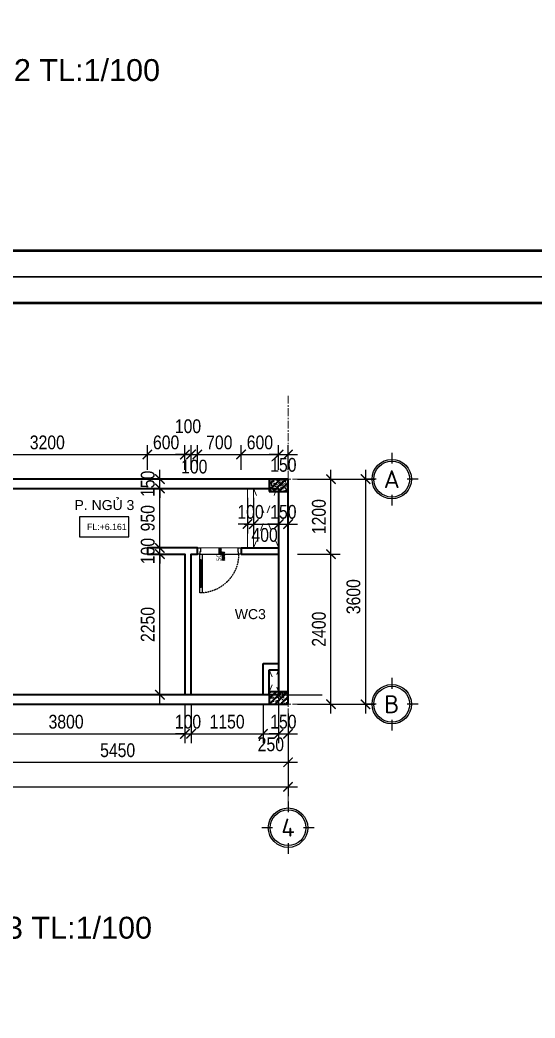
# Model space of a CAD drawing. Header units: inches. Extents: x 236662 to 497023, y -248575 to 81795.
# Drawn here: x 338175 to 346412, y -40259 to -24294 of the extents above; entities that cross this region are included whole.
import ezdxf
from ezdxf.enums import TextEntityAlignment as Align

# ---------------------------------------------------------------- set-up
doc = ezdxf.new("R2010")
doc.units = ezdxf.units.IN
doc.header["$LTSCALE"] = 10
doc.header["$MEASUREMENT"] = 0
for name, pattern in [('ACAD_ISO03W100', [30, 12, -18]), ('CENTER', [2, 1.25, -0.25, 0.25, -0.25]), ('HIDDEN', [0.375, 0.25, -0.125])]:
    doc.linetypes.add(name, pattern=pattern)
for name, color, linetype in [('01. HP_TEXT', 9, 'Continuous'), ('04. HP_CUA', 153, 'Continuous'), ('07. HP_KY HIEU', 43, 'Continuous'), ('08. HP_DIM', 118, 'Continuous'), ('TEXT', 2, 'Continuous')]:
    doc.layers.add(name, color=color, linetype=linetype)
for name, color, linetype, lineweight in [('02. HP_BE TONG', 1, 'Continuous', 35), ('03. HP_TUONG', 2, 'Continuous', 35), ('05. HP_TRUC', 251, 'CENTER', 5), ('06. HP_THAY 1', 134, 'Continuous', 15), ('06. HP_THAY 2', 147, 'Continuous', 13), ('09_HP_HATCH', 8, 'Continuous', 5), ('14. HP_OPENING', 250, 'ACAD_ISO03W100', 5)]:
    doc.layers.add(name, color=color, linetype=linetype, lineweight=lineweight)
doc.layers.add('Tpl_Bound', color=1, linetype='Continuous', plot=False)
doc.styles.add('BAOANNOTE', font='Arial.ttf', dxfattribs={"width": 0.8})
doc.styles.add('ISOCP50', font='ISOCPEUR.TTF')
doc.styles.get("Standard").update_dxf_attribs({"font": 'Arial.ttf'})
doc.styles.add('Tahoma', font='Tahoma.ttf')
doc.styles.add('TEXT (none)', font='Arial.ttf')
doc.styles.add('text2', font='VHELVCN.TTF')
doc.dimstyles.new('AL-100', dxfattribs={"dimtxt": 220, "dimasz": 150, "dimexe": 150, "dimexo": 150, "dimgap": 80, "dimtad": 1, "dimdec": 0, "dimzin": 9, "dimtxsty": 'text2', "dimblk": 'ARCHTICK', "dimcen": 1, "dimdle": 150, "dimclrd": 256, "dimclre": 256, "dimclrt": 7, "dimadec": 0, "dimazin": 0, "dimtfac": 1, "dimtdec": 0, "dimtix": 1, "dimtmove": 2, "dimatfit": 3, "dimldrblk": 'ARCHTICK', "dimfxl": 1, "dimtolj": 1, "dimtzin": 0, "dimlwd": -1, "dimlwe": -1, "dimarcsym": 0})

# ---------------------------------------------------------------- blocks, each defined once
blk = doc.blocks.new('_ArchTick')
at = {"color": 0, "linetype": 'ByBlock', "const_width": 0.15}
blk.add_lwpolyline([(-0.5, -0.5), (0.5, 0.5)], dxfattribs=at)
blk = doc.blocks.new('*D945')
at = {"layer": '08. HP_DIM', "transparency": 16777216}
for p, q in [((327462, -35389), (327462, -36712)), ((342462, -35389), (342462, -36712)), ((327312, -36562), (342612, -36562))]:
    blk.add_line(p, q, dxfattribs=at)
at = {"layer": 'Defpoints', "color": 0, "transparency": 16777216}
for p in [(327462, -35239), (342462, -35239), (342462, -36562)]:
    blk.add_point(p, dxfattribs=at)
at = {"layer": '08. HP_DIM', "transparency": 16777216, "xscale": 150, "yscale": 150, "zscale": 150, "rotation": 180}
blk.add_blockref('_ArchTick', (327462, -36562), dxfattribs=at)
at = {"layer": '08. HP_DIM', "transparency": 16777216, "xscale": 150, "yscale": 150, "zscale": 150}
blk.add_blockref('_ArchTick', (342462, -36562), dxfattribs=at)
at = {"layer": '08. HP_DIM', "color": 7, "transparency": 16777216, "insert": (334462, -36370), "char_height": 220, "attachment_point": 5, "style": 'text2'}
blk.add_mtext('\\A1;15000', dxfattribs=at)
blk = doc.blocks.new('*D946')
at = {"layer": '08. HP_DIM', "transparency": 16777216}
for p, q in [((340812, -35239), (340812, -35863)), ((337012, -35389), (337012, -35863)), ((336862, -35713), (340962, -35713))]:
    blk.add_line(p, q, dxfattribs=at)
at = {"layer": 'Defpoints', "color": 0, "transparency": 16777216}
for p in [(340812, -35089), (337012, -35239), (340812, -35713)]:
    blk.add_point(p, dxfattribs=at)
at = {"layer": '08. HP_DIM', "transparency": 16777216, "xscale": 150, "yscale": 150, "zscale": 150, "rotation": 180}
blk.add_blockref('_ArchTick', (337012, -35713), dxfattribs=at)
at = {"layer": '08. HP_DIM', "transparency": 16777216, "xscale": 150, "yscale": 150, "zscale": 150}
blk.add_blockref('_ArchTick', (340812, -35713), dxfattribs=at)
at = {"layer": '08. HP_DIM', "color": 7, "transparency": 16777216, "insert": (338912, -35520), "char_height": 220, "attachment_point": 5, "style": 'text2'}
blk.add_mtext('\\A1;3800', dxfattribs=at)
blk = doc.blocks.new('grid test1')
at = {"ltscale": 20}
for p, q in [((0, 440), (0, 260)), ((-260, 0), (-440, 0)), ((440, 0), (260, 0)), ((0, -260), (0, -440))]:
    blk.add_line(p, q, dxfattribs=at)
at = {"color": 251, "ltscale": 20, "true_color": 0x636466}
for radius in [330, 300]:
    blk.add_circle((0, 0), radius, dxfattribs=at)
at = {"layer": '01. HP_TEXT', "color": 2, "ltscale": 20, "true_color": 0xf1eb1f, "style": 'ISOCP50'}
blk.add_attdef('GRID', text='', height=300, dxfattribs=at).set_placement((-37, 0), align=Align.MIDDLE_CENTER)
blk = doc.blocks.new('zcsadsdasd3')
at = {"layer": '05. HP_TRUC', "ltscale": 10}
for p, q in [((0, 4933), (0, -1554)), ((-15930, 3600), (1239, 3600)), ((-15930, 0), (1239, 0))]:
    blk.add_line(p, q, dxfattribs=at)
at = {"layer": '07. HP_KY HIEU', "ltscale": 20}
ref = blk.add_blockref('grid test1', (1659, 3600), dxfattribs=dict(at, xscale=0.9555000001564621, yscale=0.9555000001564621, zscale=0.9555000001564621))
ref.add_attrib('GRID', 'A', dxfattribs={"layer": 'TEXT', "ltscale": 20, "height": 287, "style": 'ISOCP50'}).set_placement((1659, 3600), align=Align.MIDDLE_CENTER)
ref = blk.add_blockref('grid test1', (1659, 0), dxfattribs=dict(at, xscale=0.9555000001564621, yscale=0.9555000001564621, zscale=0.9555000001564621))
ref.add_attrib('GRID', 'B', dxfattribs={"layer": 'TEXT', "ltscale": 20, "height": 287, "style": 'ISOCP50'}).set_placement((1659, 0), align=Align.MIDDLE_CENTER)
ref = blk.add_blockref('grid test1', (0, -1975), dxfattribs=dict(at, xscale=0.9555000001564621, yscale=0.9555000001564621, zscale=0.9555000001564621))
ref.add_attrib('GRID', '4', dxfattribs={"layer": 'TEXT', "ltscale": 20, "height": 287, "style": 'ISOCP50'}).set_placement((0, -1975), align=Align.MIDDLE_CENTER)
blk = doc.blocks.new('*D962')
at = {"layer": '08. HP_DIM', "transparency": 16777216}
for p, q in [((343148, -35389), (343148, -32689)), ((342612, -32839), (343298, -32839)), ((342612, -35239), (343298, -35239))]:
    blk.add_line(p, q, dxfattribs=at)
at = {"layer": 'Defpoints', "color": 0, "transparency": 16777216}
for p in [(342462, -32839), (343148, -32839), (342462, -35239)]:
    blk.add_point(p, dxfattribs=at)
at = {"layer": '08. HP_DIM', "transparency": 16777216, "xscale": 150, "yscale": 150, "zscale": 150}
for p, rotation in [((343148, -32839), 90), ((343148, -35239), 270)]:
    blk.add_blockref('_ArchTick', p, dxfattribs=dict(at, rotation=rotation))
at = {"layer": '08. HP_DIM', "color": 7, "transparency": 16777216, "insert": (342956, -34039), "char_height": 220, "attachment_point": 5, "rotation": 90, "style": 'text2'}
blk.add_mtext('\\A1;2400', dxfattribs=at)
blk = doc.blocks.new('*D963')
at = {"layer": '08. HP_DIM', "transparency": 16777216}
for p, q in [((343148, -32989), (343148, -31489)), ((342612, -31639), (343298, -31639)), ((342612, -32839), (343298, -32839))]:
    blk.add_line(p, q, dxfattribs=at)
at = {"layer": 'Defpoints', "color": 0, "transparency": 16777216}
for p in [(342462, -31639), (343148, -31639), (342462, -32839)]:
    blk.add_point(p, dxfattribs=at)
at = {"layer": '08. HP_DIM', "transparency": 16777216, "xscale": 150, "yscale": 150, "zscale": 150}
for p, rotation in [((343148, -31639), 90), ((343148, -32839), 270)]:
    blk.add_blockref('_ArchTick', p, dxfattribs=dict(at, rotation=rotation))
at = {"layer": '08. HP_DIM', "color": 7, "transparency": 16777216, "insert": (342956, -32239), "char_height": 220, "attachment_point": 5, "rotation": 90, "style": 'text2'}
blk.add_mtext('\\A1;1200', dxfattribs=at)
blk = doc.blocks.new('KHUNG TEN A-3')
at = {"layer": '02. HP_BE TONG', "color": 1, "const_width": 0.5}
blk.add_lwpolyline([(15, 5), (415, 5), (415, 292), (15, 292)], close=True, dxfattribs=at)
at = {"layer": '06. HP_THAY 1'}
blk.add_lwpolyline([(0, 297), (420, 297), (420, 0), (0, 0)], close=True, dxfattribs=at)
at = {"layer": 'Defpoints'}
blk.add_lwpolyline([(0, 0), (420, 0), (420, 297), (0, 297)], close=True, dxfattribs=at)
blk = doc.blocks.new('Level mark - Plan 2')
blk.add_lwpolyline([(12.53, 0.4), (12.53, 3.6), (4.64, 3.6), (4.64, 0.4)], close=True)
at = {"style": 'BAOANNOTE', "flags": 8}
blk.add_attdef('FL%%P0.000', text='', height=2, dxfattribs=at).set_placement((9, 2), align=Align.MIDDLE_CENTER)
blk = doc.blocks.new('*D1326')
at = {"layer": '08. HP_DIM', "transparency": 16777216}
for p, q in [((-15000, -3750), (-15000, -5073)), ((0, -3750), (0, -5073)), ((-15150, -4923), (150, -4923))]:
    blk.add_line(p, q, dxfattribs=at)
at = {"layer": 'Defpoints', "color": 0, "transparency": 16777216}
for p in [(-15000, -3600), (0, -3600), (0, -4923)]:
    blk.add_point(p, dxfattribs=at)
at = {"layer": '08. HP_DIM', "transparency": 16777216, "xscale": 150, "yscale": 150, "zscale": 150, "rotation": 180}
blk.add_blockref('_ArchTick', (-15000, -4923), dxfattribs=at)
at = {"layer": '08. HP_DIM', "transparency": 16777216, "xscale": 150, "yscale": 150, "zscale": 150}
blk.add_blockref('_ArchTick', (0, -4923), dxfattribs=at)
at = {"layer": '08. HP_DIM', "color": 7, "transparency": 16777216, "insert": (-8000, -4731), "char_height": 220, "attachment_point": 5, "style": 'text2'}
blk.add_mtext('\\A1;15000', dxfattribs=at)
blk = doc.blocks.new('COT')
at = {"layer": '09_HP_HATCH'}
h = blk.add_hatch(dxfattribs=at)
h.set_pattern_fill('CHAU-01', color=256, scale=15, pattern_type=2)
h.set_pattern_definition([(50, (-55276.965, -37444.2), (107.58903, -9.41282), [11.25, -123.75]), (355, (-55276.97, -37444.2), (-20.8127, 112.82882), [9, -99]), (100.4514, (-55268, -37444.99), (86.7764, 103.41593), [9.56103, -105.17132]), (46.1842, (-55276.97, -37414.2), (160.08616, -24.82785), [16.875, -185.625]), (96.6356, (-55263.62, -37416.27), (140.1994, 146.11768), [14.34154, -157.75695]), (351.1842, (-55276.97, -37414.2), (140.1993, 146.1178), [13.5, -148.5]), (21, (-55261.965, -37421.7), (89.53606, -60.39283), [11.25, -123.75]), (326, (-55261.97, -37421.7), (36.4973, 108.7725), [9, -99]), (71.4514, (-55254.5, -37426.73), (126.0334, 48.37957), [9.56103, -105.17132]), (37.5, (-55276.965, -37444.2), (1.823978, 49.934078), [0, -97.8, 0, -100.5, 0, -99.375]), (7.5, (-55276.965, -37444.2), (39.46043, 59.161757), [0, -57.3, 0, -95.55, 0, -37.875]), (327.5, (-55310.415, -37444.2), (80.073365, -3.38323), [0, -37.5, 0, -117, 0, -155.25]), (317.5, (-55325.415, -37444.2), (87.477925, 15.01575), [0, -48.75, 0, -77.7, 0, -110.25]), (45, (-55276.965, -37444.2), (-45.07806, 45.07806), []), (45, (-55276.965, -37425.827), (-45.07806, 45.07806), [])])
h.paths.add_polyline_path([(0, -200), (300, -200), (300, 0), (0, 0)])
at = {"layer": '02. HP_BE TONG'}
blk.add_lwpolyline([(0, -200), (300, -200), (300, 0), (0, 0)], close=True, dxfattribs=at)
blk = doc.blocks.new('ádasdwdczxzc')
at = {"layer": '03. HP_TUONG'}
for p in [(-15000, 3600), (-9750, 3600), (-5550, 3600), (-300, 3600), (-15000, 200), (-9750, 200), (-5550, 200), (-300, 200)]:
    blk.add_blockref('COT', p, dxfattribs=at)
blk = doc.blocks.new('*D1329')
at = {"layer": '08. HP_DIM', "transparency": 16777216}
for p, q in [((-5450, -3750), (-5450, -4679)), ((0, -3750), (0, -4679)), ((-5600, -4529), (150, -4529))]:
    blk.add_line(p, q, dxfattribs=at)
at = {"layer": 'Defpoints', "color": 0, "transparency": 16777216}
for p in [(-5450, -3600), (0, -3600), (0, -4529)]:
    blk.add_point(p, dxfattribs=at)
at = {"layer": '08. HP_DIM', "transparency": 16777216, "xscale": 150, "yscale": 150, "zscale": 150, "rotation": 180}
blk.add_blockref('_ArchTick', (-5450, -4529), dxfattribs=at)
at = {"layer": '08. HP_DIM', "transparency": 16777216, "xscale": 150, "yscale": 150, "zscale": 150}
blk.add_blockref('_ArchTick', (0, -4529), dxfattribs=at)
at = {"layer": '08. HP_DIM', "color": 7, "transparency": 16777216, "insert": (-2725, -4337), "char_height": 220, "attachment_point": 5, "style": 'text2'}
blk.add_mtext('\\A1;5450', dxfattribs=at)
blk = doc.blocks.new('*D1330')
at = {"layer": '08. HP_DIM', "transparency": 16777216}
for p, q in [((365, 0), (1389, 0)), ((1239, 150), (1239, -3750)), ((365, -3600), (1389, -3600))]:
    blk.add_line(p, q, dxfattribs=at)
at = {"layer": 'Defpoints', "color": 0, "transparency": 16777216}
for p in [(215, 0), (215, -3600), (1239, -3600)]:
    blk.add_point(p, dxfattribs=at)
at = {"layer": '08. HP_DIM', "transparency": 16777216, "xscale": 150, "yscale": 150, "zscale": 150}
for p, rotation in [((1239, 0), 90), ((1239, -3600), 270)]:
    blk.add_blockref('_ArchTick', p, dxfattribs=dict(at, rotation=rotation))
at = {"layer": '08. HP_DIM', "color": 7, "transparency": 16777216, "insert": (1047, -1880), "char_height": 220, "attachment_point": 5, "rotation": 90, "style": 'text2'}
blk.add_mtext('\\A1;3600', dxfattribs=at)
blk = doc.blocks.new('Step Symbol - Metric')
h = blk.add_hatch()
h.set_pattern_fill('_USER', color=0, angle=45, style=0, pattern_type=0)
h.set_pattern_definition([(45, (0, 4), (-0.70711, 0.70711), [])])
h.paths.add_polyline_path([(8, 0), (8, -3), (-3, -3), (-3, 1), (-8, 1), (-8, 4), (0, 4), (0, 0)])
at = {"color": 0}
blk.add_lwpolyline([(8, 0), (0, 0), (0, 4), (-8, 4)], dxfattribs=at)
blk.add_attdef('Step', (2, 2), '', height=3, dxfattribs=at)
blk = doc.blocks.new('*U69')
at = {"ltscale": 100}
for p, q in [((40, 790), (40, 200)), ((75, 200), (75, 790))]:
    blk.add_line(p, q, dxfattribs=at)
at = {"color": 8, "ltscale": 100}
blk.add_line((40, 100), (830, 100), dxfattribs=at)
at = {"ltscale": 100}
for points in [[(40, 890), (40, 790), (52, 790), (52, 800), (62, 800), (62, 790), (75, 790), (75, 890)], [(62, 200), (62, 190), (52, 190), (52, 200), (40, 200), (40, 100), (75, 100), (75, 200)], [(50, 65), (40, 65), (40, 100), (0, 100), (0, 0), (50, 0)], [(870, 100), (830, 100), (830, 65), (820, 65), (820, 0), (870, 0)]]:
    blk.add_lwpolyline(points, close=True, dxfattribs=at)
at = {"color": 8, "ltscale": 100}
blk.add_lwpolyline([(62, 800), (52, 800), (52, 190), (62, 190)], close=True, dxfattribs=at)
at = {"color": 8, "linetype": 'HIDDEN', "ltscale": 10}
blk.add_arc((40, 100), 790, 360, 90, dxfattribs=at)
blk = doc.blocks.new('*U282')
at = {"ltscale": 100}
for p, q in [((40, 790), (40, 200)), ((75, 200), (75, 790))]:
    blk.add_line(p, q, dxfattribs=at)
at = {"color": 8, "ltscale": 100}
blk.add_line((40, 100), (830, 100), dxfattribs=at)
at = {"ltscale": 100}
for points in [[(40, 890), (40, 790), (52, 790), (52, 800), (62, 800), (62, 790), (75, 790), (75, 890)], [(62, 200), (62, 190), (52, 190), (52, 200), (40, 200), (40, 100), (75, 100), (75, 200)], [(50, 65), (40, 65), (40, 100), (0, 100), (0, 0), (50, 0)], [(870, 100), (830, 100), (830, 65), (820, 65), (820, 0), (870, 0)]]:
    blk.add_lwpolyline(points, close=True, dxfattribs=at)
at = {"color": 8, "ltscale": 100}
blk.add_lwpolyline([(62, 800), (52, 800), (52, 190), (62, 190)], close=True, dxfattribs=at)
at = {"color": 8, "linetype": 'HIDDEN', "ltscale": 10}
blk.add_arc((40, 100), 790, 360, 90, dxfattribs=at)
blk = doc.blocks.new('*U33')
at = {"ltscale": 100}
for p, q in [((40, 620), (40, 200)), ((75, 200), (75, 620))]:
    blk.add_line(p, q, dxfattribs=at)
at = {"color": 8, "ltscale": 100}
blk.add_line((40, 100), (660, 100), dxfattribs=at)
at = {"ltscale": 100}
for points in [[(40, 720), (40, 620), (52, 620), (52, 630), (62, 630), (62, 620), (75, 620), (75, 720)], [(62, 200), (62, 190), (52, 190), (52, 200), (40, 200), (40, 100), (75, 100), (75, 200)], [(50, 65), (40, 65), (40, 100), (0, 100), (0, 0), (50, 0)], [(700, 100), (660, 100), (660, 65), (650, 65), (650, 0), (700, 0)]]:
    blk.add_lwpolyline(points, close=True, dxfattribs=at)
at = {"color": 8, "ltscale": 100}
blk.add_lwpolyline([(62, 630), (52, 630), (52, 190), (62, 190)], close=True, dxfattribs=at)
at = {"color": 8, "linetype": 'HIDDEN', "ltscale": 10}
blk.add_arc((40, 100), 620, 360, 90, dxfattribs=at)
blk = doc.blocks.new('*U1324')
at = {"ltscale": 100}
for p, q in [((428, 424), (127, 598)), ((144, 628), (445, 454)), ((2126, 628), (1825, 454)), ((1842, 424), (2143, 598)), ((428, 324), (127, 150)), ((1842, 324), (2143, 150)), ((144, 120), (445, 293)), ((2126, 120), (1825, 293))]:
    blk.add_line(p, q, dxfattribs=at)
at = {"color": 8, "ltscale": 100}
blk.add_line((40, 100), (2230, 100), dxfattribs=at)
at = {"ltscale": 100}
for points in [[(138, 617), (129, 622), (124, 613), (133, 608), (127, 598), (40, 648), (57, 678), (144, 628)], [(2132, 617), (2141, 622), (2146, 613), (2137, 608), (2143, 598), (2230, 648), (2212, 678), (2126, 628)], [(514, 374), (428, 424), (434, 435), (442, 430), (447, 438), (439, 443), (445, 454), (532, 404)], [(514, 374), (428, 324), (434, 313), (442, 318), (447, 309), (439, 304), (445, 293), (532, 343)], [(1756, 374), (1842, 424), (1836, 435), (1828, 430), (1823, 438), (1831, 443), (1825, 454), (1738, 404)], [(1756, 374), (1842, 324), (1836, 313), (1828, 318), (1823, 309), (1831, 304), (1825, 293), (1738, 343)], [(50, 65), (40, 65), (40, 100), (0, 100), (0, 0), (50, 0)], [(138, 131), (129, 126), (124, 134), (133, 139), (127, 150), (40, 100), (57, 70), (144, 120)], [(2132, 131), (2141, 126), (2146, 134), (2137, 139), (2143, 150), (2230, 100), (2212, 70), (2126, 120)], [(2220, 65), (2230, 65), (2230, 100), (2270, 100), (2270, 0), (2220, 0)]]:
    blk.add_lwpolyline(points, close=True, dxfattribs=at)
at = {"color": 8, "ltscale": 100}
for points in [[(447, 438), (442, 430), (124, 613), (129, 622)], [(1823, 438), (1828, 430), (2146, 613), (2141, 622)], [(447, 309), (442, 318), (124, 134), (129, 126)], [(1823, 309), (1828, 318), (2146, 134), (2141, 126)]]:
    blk.add_lwpolyline(points, close=True, dxfattribs=at)
at = {"color": 8, "linetype": 'HIDDEN', "ltscale": 10}
for centre, start, end in [((40, 100), 0, 30), ((2230, 100), 150, 180)]:
    blk.add_arc(centre, 547, start, end, dxfattribs=at)
blk.add_arc((542, 390), 580, 210, 213.4596)
blk = doc.blocks.new('*U1315')
for p, q in [((50, 0), (1275, 0)), ((105, 100), (592.5, 100)), ((105, 65), (592.5, 65)), ((732.5, 100), (1220, 100)), ((732.5, 65), (1220, 65))]:
    blk.add_line(p, q)
for points in [[(50, 65), (50, 0), (0, 0), (0, 100), (35, 100), (35, 65)], [(95, 78.5), (105, 78.5), (105, 65), (35, 65), (35, 100), (105, 100), (105, 86.5), (95, 86.5)], [(662.5, 65), (592.5, 65), (592.5, 78.5), (602.5, 78.5), (602.5, 86.5), (592.5, 86.5), (592.5, 100), (662.5, 100)], [(722.5, 78.5), (732.5, 78.5), (732.5, 65), (662.5, 65), (662.5, 100), (732.5, 100), (732.5, 86.5), (722.5, 86.5)], [(1290, 65), (1220, 65), (1220, 78.5), (1230, 78.5), (1230, 86.5), (1220, 86.5), (1220, 100), (1290, 100)], [(1275, 65), (1275, 0), (1325, 0), (1325, 100), (1290, 100), (1290, 65)]]:
    blk.add_lwpolyline(points, close=True)
at = {"color": 8}
for points in [[(95, 86.5), (95, 78.5), (602.5, 78.5), (602.5, 86.5)], [(722.5, 86.5), (722.5, 78.5), (1230, 78.5), (1230, 86.5)]]:
    blk.add_lwpolyline(points, close=True, dxfattribs=at)
blk = doc.blocks.new('CUA TANG 3')
at = {"layer": '04. HP_CUA'}
for name, p, xscale, rotation in [('*U282', (5550, -200), -1.000000000000001, 90), ('*U33', (4200, -1110), -1, 180), ('*U33', (13550, -1100), -1, 180)]:
    blk.add_blockref(name, p, dxfattribs=dict(at, xscale=xscale, rotation=rotation))
for name, p, rotation in [('*U69', (9450, -450), 270), ('*U1324', (100, -2935), 90), ('*U1315', (9550, -3068), 90)]:
    blk.add_blockref(name, p, dxfattribs=dict(at, rotation=rotation))
blk = doc.blocks.new('*D1040')
at = {"layer": '08. HP_DIM', "transparency": 16777216}
for p, q in [((340812, -35239), (340812, -35863)), ((340912, -35239), (340912, -35863)), ((340812, -35713), (340662, -35713)), ((340812, -35713), (340912, -35713)), ((340912, -35713), (341062, -35713))]:
    blk.add_line(p, q, dxfattribs=at)
at = {"layer": 'Defpoints', "color": 0, "transparency": 16777216}
for p in [(340812, -35089, -319), (340912, -35089, -319), (340912, -35713)]:
    blk.add_point(p, dxfattribs=at)
at = {"layer": '08. HP_DIM', "transparency": 16777216, "xscale": 150, "yscale": 150, "zscale": 150}
blk.add_blockref('_ArchTick', (340812, -35713), dxfattribs=at)
at = {"layer": '08. HP_DIM', "transparency": 16777216, "xscale": 150, "yscale": 150, "zscale": 150, "rotation": 180}
blk.add_blockref('_ArchTick', (340912, -35713), dxfattribs=at)
at = {"layer": '08. HP_DIM', "color": 7, "transparency": 16777216, "insert": (340862, -35520), "char_height": 220, "attachment_point": 5, "style": 'text2'}
blk.add_mtext('\\A1;100', dxfattribs=at)
blk = doc.blocks.new('*D1041')
at = {"layer": '08. HP_DIM', "transparency": 16777216}
for p, q in [((340912, -35239), (340912, -35863)), ((342062, -35239), (342062, -35863)), ((340762, -35713), (342212, -35713))]:
    blk.add_line(p, q, dxfattribs=at)
at = {"layer": 'Defpoints', "color": 0, "transparency": 16777216}
for p in [(340912, -35089, -319), (342062, -35089, -319), (342062, -35713)]:
    blk.add_point(p, dxfattribs=at)
at = {"layer": '08. HP_DIM', "transparency": 16777216, "xscale": 150, "yscale": 150, "zscale": 150, "rotation": 180}
blk.add_blockref('_ArchTick', (340912, -35713), dxfattribs=at)
at = {"layer": '08. HP_DIM', "transparency": 16777216, "xscale": 150, "yscale": 150, "zscale": 150}
blk.add_blockref('_ArchTick', (342062, -35713), dxfattribs=at)
at = {"layer": '08. HP_DIM', "color": 7, "transparency": 16777216, "insert": (341487, -35520), "char_height": 220, "attachment_point": 5, "style": 'text2'}
blk.add_mtext('\\A1;1150', dxfattribs=at)
blk = doc.blocks.new('*D1042')
at = {"layer": '08. HP_DIM', "transparency": 16777216}
for p, q in [((342062, -35239), (342062, -35863)), ((342312, -35189), (342312, -35863)), ((341912, -35713), (342462, -35713))]:
    blk.add_line(p, q, dxfattribs=at)
at = {"layer": 'Defpoints', "color": 0, "transparency": 16777216}
for p in [(342062, -35089, -319), (342312, -35039, -319), (342312, -35713)]:
    blk.add_point(p, dxfattribs=at)
at = {"layer": '08. HP_DIM', "transparency": 16777216, "xscale": 150, "yscale": 150, "zscale": 150, "rotation": 180}
blk.add_blockref('_ArchTick', (342062, -35713), dxfattribs=at)
at = {"layer": '08. HP_DIM', "transparency": 16777216, "xscale": 150, "yscale": 150, "zscale": 150}
blk.add_blockref('_ArchTick', (342312, -35713), dxfattribs=at)
at = {"layer": '08. HP_DIM', "color": 7, "transparency": 16777216, "insert": (342187, -35882), "char_height": 220, "attachment_point": 5, "style": 'text2'}
blk.add_mtext('\\A1;250', dxfattribs=at)
blk = doc.blocks.new('*D1043')
at = {"layer": '08. HP_DIM', "transparency": 16777216}
for p, q in [((342312, -35189), (342312, -35863)), ((342462, -35389), (342462, -35863)), ((342312, -35713), (342162, -35713)), ((342312, -35713), (342462, -35713)), ((342462, -35713), (342612, -35713))]:
    blk.add_line(p, q, dxfattribs=at)
at = {"layer": 'Defpoints', "color": 0, "transparency": 16777216}
for p in [(342312, -35039, -319), (342462, -35239, -319), (342462, -35713)]:
    blk.add_point(p, dxfattribs=at)
at = {"layer": '08. HP_DIM', "transparency": 16777216, "xscale": 150, "yscale": 150, "zscale": 150}
blk.add_blockref('_ArchTick', (342312, -35713), dxfattribs=at)
at = {"layer": '08. HP_DIM', "transparency": 16777216, "xscale": 150, "yscale": 150, "zscale": 150, "rotation": 180}
blk.add_blockref('_ArchTick', (342462, -35713), dxfattribs=at)
at = {"layer": '08. HP_DIM', "color": 7, "transparency": 16777216, "insert": (342387, -35520), "char_height": 220, "attachment_point": 5, "style": 'text2'}
blk.add_mtext('\\A1;150', dxfattribs=at)
blk = doc.blocks.new('*D1054')
at = {"layer": '08. HP_DIM', "transparency": 16777216}
for p, q in [((340412, -35239), (340412, -32689)), ((340662, -32839), (340262, -32839)), ((340662, -35089), (340262, -35089))]:
    blk.add_line(p, q, dxfattribs=at)
at = {"layer": 'Defpoints', "color": 0, "transparency": 16777216}
for p in [(340412, -32839), (340812, -32839, -319), (340812, -35089, -319)]:
    blk.add_point(p, dxfattribs=at)
at = {"layer": '08. HP_DIM', "transparency": 16777216, "xscale": 150, "yscale": 150, "zscale": 150}
for p, rotation in [((340412, -32839), 90), ((340412, -35089), 270)]:
    blk.add_blockref('_ArchTick', p, dxfattribs=dict(at, rotation=rotation))
at = {"layer": '08. HP_DIM', "color": 7, "transparency": 16777216, "insert": (340219, -33964), "char_height": 220, "attachment_point": 5, "rotation": 90, "style": 'text2'}
blk.add_mtext('\\A1;2250', dxfattribs=at)
blk = doc.blocks.new('*D1055')
at = {"layer": '08. HP_DIM', "transparency": 16777216}
for p, q in [((340412, -32739), (340412, -32589)), ((340862, -32739), (340262, -32739)), ((340662, -32839), (340262, -32839)), ((340412, -32839), (340412, -32739)), ((340412, -32839), (340412, -32989))]:
    blk.add_line(p, q, dxfattribs=at)
at = {"layer": 'Defpoints', "color": 0, "transparency": 16777216}
for p in [(340412, -32739), (340812, -32839, -319), (341012, -32739, -319)]:
    blk.add_point(p, dxfattribs=at)
at = {"layer": '08. HP_DIM', "transparency": 16777216, "xscale": 150, "yscale": 150, "zscale": 150}
for p, rotation in [((340412, -32739), 270), ((340412, -32839), 90)]:
    blk.add_blockref('_ArchTick', p, dxfattribs=dict(at, rotation=rotation))
at = {"layer": '08. HP_DIM', "color": 7, "transparency": 16777216, "insert": (340219, -32789), "char_height": 220, "attachment_point": 5, "rotation": 90, "style": 'text2'}
blk.add_mtext('\\A1;100', dxfattribs=at)
blk = doc.blocks.new('*D1056')
at = {"layer": '08. HP_DIM', "transparency": 16777216}
for p, q in [((340412, -32889), (340412, -31639)), ((341662, -31789), (340262, -31789)), ((340862, -32739), (340262, -32739))]:
    blk.add_line(p, q, dxfattribs=at)
at = {"layer": 'Defpoints', "color": 0, "transparency": 16777216}
for p in [(340412, -31789), (341812, -31789, -319), (341012, -32739, -319)]:
    blk.add_point(p, dxfattribs=at)
at = {"layer": '08. HP_DIM', "transparency": 16777216, "xscale": 150, "yscale": 150, "zscale": 150}
for p, rotation in [((340412, -31789), 90), ((340412, -32739), 270)]:
    blk.add_blockref('_ArchTick', p, dxfattribs=dict(at, rotation=rotation))
at = {"layer": '08. HP_DIM', "color": 7, "transparency": 16777216, "insert": (340219, -32264), "char_height": 220, "attachment_point": 5, "rotation": 90, "style": 'text2'}
blk.add_mtext('\\A1;950', dxfattribs=at)
blk = doc.blocks.new('*D1057')
at = {"layer": '08. HP_DIM', "transparency": 16777216}
for p, q in [((340412, -31639), (340412, -31489)), ((342012, -31639), (340262, -31639)), ((340412, -31789), (340412, -31639)), ((341662, -31789), (340262, -31789)), ((340412, -31789), (340412, -31939))]:
    blk.add_line(p, q, dxfattribs=at)
at = {"layer": 'Defpoints', "color": 0, "transparency": 16777216}
for p in [(340412, -31639), (342162, -31639, -319), (341812, -31789, -319)]:
    blk.add_point(p, dxfattribs=at)
at = {"layer": '08. HP_DIM', "transparency": 16777216, "xscale": 150, "yscale": 150, "zscale": 150}
for p, rotation in [((340412, -31639), 270), ((340412, -31789), 90)]:
    blk.add_blockref('_ArchTick', p, dxfattribs=dict(at, rotation=rotation))
at = {"layer": '08. HP_DIM', "color": 7, "transparency": 16777216, "insert": (340219, -31714), "char_height": 220, "attachment_point": 5, "rotation": 90, "style": 'text2'}
blk.add_mtext('\\A1;150', dxfattribs=at)
blk = doc.blocks.new('*D1079')
at = {"layer": '08. HP_DIM', "transparency": 16777216}
for p, q in [((337012, -31489), (337012, -31095)), ((340212, -31489), (340212, -31095)), ((336862, -31245), (340362, -31245))]:
    blk.add_line(p, q, dxfattribs=at)
at = {"layer": 'Defpoints', "color": 0, "transparency": 16777216}
for p in [(340212, -31245), (337012, -31639, -319), (340212, -31639, -319)]:
    blk.add_point(p, dxfattribs=at)
at = {"layer": '08. HP_DIM', "transparency": 16777216, "xscale": 150, "yscale": 150, "zscale": 150, "rotation": 180}
blk.add_blockref('_ArchTick', (337012, -31245), dxfattribs=at)
at = {"layer": '08. HP_DIM', "transparency": 16777216, "xscale": 150, "yscale": 150, "zscale": 150}
blk.add_blockref('_ArchTick', (340212, -31245), dxfattribs=at)
at = {"layer": '08. HP_DIM', "color": 7, "transparency": 16777216, "insert": (338612, -31053), "char_height": 220, "attachment_point": 5, "style": 'text2'}
blk.add_mtext('\\A1;3200', dxfattribs=at)
blk = doc.blocks.new('*D1080')
at = {"layer": '08. HP_DIM', "transparency": 16777216}
for p, q in [((340212, -31489), (340212, -31095)), ((340812, -31489), (340812, -31095)), ((340062, -31245), (340962, -31245))]:
    blk.add_line(p, q, dxfattribs=at)
at = {"layer": 'Defpoints', "color": 0, "transparency": 16777216}
for p in [(340812, -31245), (340212, -31639, -319), (340812, -31639, -319)]:
    blk.add_point(p, dxfattribs=at)
at = {"layer": '08. HP_DIM', "transparency": 16777216, "xscale": 150, "yscale": 150, "zscale": 150, "rotation": 180}
blk.add_blockref('_ArchTick', (340212, -31245), dxfattribs=at)
at = {"layer": '08. HP_DIM', "transparency": 16777216, "xscale": 150, "yscale": 150, "zscale": 150}
blk.add_blockref('_ArchTick', (340812, -31245), dxfattribs=at)
at = {"layer": '08. HP_DIM', "color": 7, "transparency": 16777216, "insert": (340512, -31053), "char_height": 220, "attachment_point": 5, "style": 'text2'}
blk.add_mtext('\\A1;600', dxfattribs=at)
blk = doc.blocks.new('*D1081')
at = {"layer": '08. HP_DIM', "transparency": 16777216}
for p, q in [((340812, -31489), (340812, -31095)), ((340912, -31489), (340912, -31095)), ((340812, -31245), (340662, -31245)), ((340812, -31245), (340912, -31245)), ((340912, -31245), (341062, -31245))]:
    blk.add_line(p, q, dxfattribs=at)
at = {"layer": 'Defpoints', "color": 0, "transparency": 16777216}
for p in [(340912, -31245), (340812, -31639, -319), (340912, -31639, -319)]:
    blk.add_point(p, dxfattribs=at)
at = {"layer": '08. HP_DIM', "transparency": 16777216, "xscale": 150, "yscale": 150, "zscale": 150}
blk.add_blockref('_ArchTick', (340812, -31245), dxfattribs=at)
at = {"layer": '08. HP_DIM', "transparency": 16777216, "xscale": 150, "yscale": 150, "zscale": 150, "rotation": 180}
blk.add_blockref('_ArchTick', (340912, -31245), dxfattribs=at)
at = {"layer": '08. HP_DIM', "color": 7, "transparency": 16777216, "insert": (340862, -30794), "char_height": 220, "attachment_point": 5, "style": 'text2'}
blk.add_mtext('\\A1;100', dxfattribs=at)
blk = doc.blocks.new('*D1082')
at = {"layer": '08. HP_DIM', "transparency": 16777216}
for p, q in [((340912, -31489), (340912, -31095)), ((341012, -31489), (341012, -31095)), ((340912, -31245), (340762, -31245)), ((340912, -31245), (341012, -31245)), ((341012, -31245), (341162, -31245))]:
    blk.add_line(p, q, dxfattribs=at)
at = {"layer": 'Defpoints', "color": 0, "transparency": 16777216}
for p in [(341012, -31245), (340912, -31639, -319), (341012, -31639, -319)]:
    blk.add_point(p, dxfattribs=at)
at = {"layer": '08. HP_DIM', "transparency": 16777216, "xscale": 150, "yscale": 150, "zscale": 150}
blk.add_blockref('_ArchTick', (340912, -31245), dxfattribs=at)
at = {"layer": '08. HP_DIM', "transparency": 16777216, "xscale": 150, "yscale": 150, "zscale": 150, "rotation": 180}
blk.add_blockref('_ArchTick', (341012, -31245), dxfattribs=at)
at = {"layer": '08. HP_DIM', "color": 7, "transparency": 16777216, "insert": (340962, -31440), "char_height": 220, "attachment_point": 5, "style": 'text2'}
blk.add_mtext('\\A1;100', dxfattribs=at)
blk = doc.blocks.new('*D1083')
at = {"layer": '08. HP_DIM', "transparency": 16777216}
for p, q in [((341012, -31489), (341012, -31095)), ((341712, -31489), (341712, -31095)), ((340862, -31245), (341862, -31245))]:
    blk.add_line(p, q, dxfattribs=at)
at = {"layer": 'Defpoints', "color": 0, "transparency": 16777216}
for p in [(341712, -31245), (341012, -31639, -319), (341712, -31639, -319)]:
    blk.add_point(p, dxfattribs=at)
at = {"layer": '08. HP_DIM', "transparency": 16777216, "xscale": 150, "yscale": 150, "zscale": 150, "rotation": 180}
blk.add_blockref('_ArchTick', (341012, -31245), dxfattribs=at)
at = {"layer": '08. HP_DIM', "transparency": 16777216, "xscale": 150, "yscale": 150, "zscale": 150}
blk.add_blockref('_ArchTick', (341712, -31245), dxfattribs=at)
at = {"layer": '08. HP_DIM', "color": 7, "transparency": 16777216, "insert": (341362, -31053), "char_height": 220, "attachment_point": 5, "style": 'text2'}
blk.add_mtext('\\A1;700', dxfattribs=at)
blk = doc.blocks.new('*D1084')
at = {"layer": '08. HP_DIM', "transparency": 16777216}
for p, q in [((341712, -31489), (341712, -31095)), ((342312, -31489), (342312, -31095)), ((341562, -31245), (342462, -31245))]:
    blk.add_line(p, q, dxfattribs=at)
at = {"layer": 'Defpoints', "color": 0, "transparency": 16777216}
for p in [(342312, -31245), (341712, -31639, -319), (342312, -31639, -319)]:
    blk.add_point(p, dxfattribs=at)
at = {"layer": '08. HP_DIM', "transparency": 16777216, "xscale": 150, "yscale": 150, "zscale": 150, "rotation": 180}
blk.add_blockref('_ArchTick', (341712, -31245), dxfattribs=at)
at = {"layer": '08. HP_DIM', "transparency": 16777216, "xscale": 150, "yscale": 150, "zscale": 150}
blk.add_blockref('_ArchTick', (342312, -31245), dxfattribs=at)
at = {"layer": '08. HP_DIM', "color": 7, "transparency": 16777216, "insert": (342012, -31053), "char_height": 220, "attachment_point": 5, "style": 'text2'}
blk.add_mtext('\\A1;600', dxfattribs=at)
blk = doc.blocks.new('*D1085')
at = {"layer": '08. HP_DIM', "transparency": 16777216}
for p, q in [((342312, -31489), (342312, -31095)), ((342462, -31489), (342462, -31095)), ((342312, -31245), (342162, -31245)), ((342312, -31245), (342462, -31245)), ((342462, -31245), (342612, -31245))]:
    blk.add_line(p, q, dxfattribs=at)
at = {"layer": 'Defpoints', "color": 0, "transparency": 16777216}
for p in [(342462, -31245), (342312, -31639, -319), (342462, -31639, -319)]:
    blk.add_point(p, dxfattribs=at)
at = {"layer": '08. HP_DIM', "transparency": 16777216, "xscale": 150, "yscale": 150, "zscale": 150}
blk.add_blockref('_ArchTick', (342312, -31245), dxfattribs=at)
at = {"layer": '08. HP_DIM', "transparency": 16777216, "xscale": 150, "yscale": 150, "zscale": 150, "rotation": 180}
blk.add_blockref('_ArchTick', (342462, -31245), dxfattribs=at)
at = {"layer": '08. HP_DIM', "color": 7, "transparency": 16777216, "insert": (342387, -31412), "char_height": 220, "attachment_point": 5, "style": 'text2'}
blk.add_mtext('\\A1;150', dxfattribs=at)
blk = doc.blocks.new('*D1086')
at = {"layer": '08. HP_DIM', "transparency": 16777216}
for p, q in [((341812, -31939), (341812, -32507)), ((341912, -31939), (341912, -32507)), ((341812, -32357), (341662, -32357)), ((341812, -32357), (341912, -32357)), ((341912, -32357), (342062, -32357))]:
    blk.add_line(p, q, dxfattribs=at)
at = {"layer": 'Defpoints', "color": 0, "transparency": 16777216}
for p in [(341812, -31789, -319), (341912, -31789, -319), (341912, -32357)]:
    blk.add_point(p, dxfattribs=at)
at = {"layer": '08. HP_DIM', "transparency": 16777216, "xscale": 150, "yscale": 150, "zscale": 150}
blk.add_blockref('_ArchTick', (341812, -32357), dxfattribs=at)
at = {"layer": '08. HP_DIM', "transparency": 16777216, "xscale": 150, "yscale": 150, "zscale": 150, "rotation": 180}
blk.add_blockref('_ArchTick', (341912, -32357), dxfattribs=at)
at = {"layer": '08. HP_DIM', "color": 7, "transparency": 16777216, "insert": (341862, -32164), "char_height": 220, "attachment_point": 5, "style": 'text2'}
blk.add_mtext('\\A1;100', dxfattribs=at)
blk = doc.blocks.new('*D1087')
at = {"layer": '08. HP_DIM', "transparency": 16777216}
for p, q in [((341912, -31939), (341912, -32507)), ((342312, -32589), (342312, -32207)), ((341762, -32357), (342462, -32357))]:
    blk.add_line(p, q, dxfattribs=at)
at = {"layer": 'Defpoints', "color": 0, "transparency": 16777216}
for p in [(341912, -31789, -319), (342312, -32357), (342312, -32739, -319)]:
    blk.add_point(p, dxfattribs=at)
at = {"layer": '08. HP_DIM', "transparency": 16777216, "xscale": 150, "yscale": 150, "zscale": 150, "rotation": 180}
blk.add_blockref('_ArchTick', (341912, -32357), dxfattribs=at)
at = {"layer": '08. HP_DIM', "transparency": 16777216, "xscale": 150, "yscale": 150, "zscale": 150}
blk.add_blockref('_ArchTick', (342312, -32357), dxfattribs=at)
at = {"layer": '08. HP_DIM', "color": 7, "transparency": 16777216, "insert": (342087, -32533), "char_height": 220, "attachment_point": 5, "style": 'text2'}
blk.add_mtext('\\A1;400', dxfattribs=at)
blk = doc.blocks.new('*D1088')
at = {"layer": '08. HP_DIM', "transparency": 16777216}
for p, q in [((342462, -31989), (342462, -32507)), ((342312, -32589), (342312, -32207)), ((342312, -32357), (342162, -32357)), ((342312, -32357), (342462, -32357)), ((342462, -32357), (342612, -32357))]:
    blk.add_line(p, q, dxfattribs=at)
at = {"layer": 'Defpoints', "color": 0, "transparency": 16777216}
for p in [(342462, -31839, -319), (342462, -32357), (342312, -32739, -319)]:
    blk.add_point(p, dxfattribs=at)
at = {"layer": '08. HP_DIM', "transparency": 16777216, "xscale": 150, "yscale": 150, "zscale": 150}
blk.add_blockref('_ArchTick', (342312, -32357), dxfattribs=at)
at = {"layer": '08. HP_DIM', "transparency": 16777216, "xscale": 150, "yscale": 150, "zscale": 150, "rotation": 180}
blk.add_blockref('_ArchTick', (342462, -32357), dxfattribs=at)
at = {"layer": '08. HP_DIM', "color": 7, "transparency": 16777216, "insert": (342387, -32164), "char_height": 220, "attachment_point": 5, "style": 'text2'}
blk.add_mtext('\\A1;150', dxfattribs=at)
blk = doc.blocks.new('mb tang 3')
at = {"layer": '03. HP_TUONG'}
for p, q in [((-750, -1100), (-750, -1200)), ((-400, -3450), (-400, -2950)), ((-400, -2950), (-150, -2950)), ((-300, -3450), (-300, -3050)), ((-300, -3050), (-150, -3050))]:
    blk.add_line(p, q, dxfattribs=at)
blk.add_lwpolyline([(-15000, -2935), (-15000, -3600), (0, -3600), (0, 0), (-15000, 0), (-15000, -665), (-14900, -665), (-14900, -150), (-150, -150), (-150, -3450), (-14900, -3450), (-14900, -2935)], close=True, dxfattribs=at)
for points in [[(-1550, -3450), (-1550, -1200), (-1450, -1200), (-1450, -1100), (-2250, -1100), (-2250, -1200), (-1650, -1200), (-1650, -3450)], [(-750, -1100), (-150, -1100)], [(-750, -1200), (-150, -1200)]]:
    blk.add_lwpolyline(points, dxfattribs=at)
at = {"layer": '06. HP_THAY 2'}
for points in [[(-650, -150), (-550, -150), (-550, -1100), (-650, -1100)], [(-1450, -1100), (-750, -1100), (-750, -1200), (-1450, -1200)]]:
    blk.add_lwpolyline(points, close=True, dxfattribs=at)
at = {"layer": '08. HP_DIM'}
blk.add_line((-400, -3450), (546.9, -3450), dxfattribs=at)
at = {"layer": '14. HP_OPENING'}
for p, q in [((-550, -150), (-150, -1100)), ((-550, -1100), (-200, -200)), ((-300, -3050), (-150, -3400)), ((-300, -3400), (-150, -3050))]:
    blk.add_line(p, q, dxfattribs=at)
ref = blk.add_blockref('Level mark - Plan 2', (-3797.3, -963.1), dxfattribs=dict(xscale=100, yscale=100, zscale=100))
ref.add_attrib('FL%%P0.000', 'FL:+6.161', dxfattribs={"height": 100, "style": 'BAOANNOTE'}).set_placement((-2897.3, -763.1), align=Align.MIDDLE_CENTER)
at = {"layer": '07. HP_KY HIEU'}
ref = blk.add_blockref('Step Symbol - Metric', (-1050, -1200), dxfattribs=dict(at, xscale=-12.50000000000003, yscale=12.50000000000003, zscale=12.5, rotation=90))
ref.add_attrib('Step', '50', (-1068.4, -1314.3), dxfattribs={"layer": '0', "color": 7, "height": 75, "rotation": 90, "style": 'Tahoma'})
at = {"layer": '08. HP_DIM'}
blk.add_blockref('ádasdwdczxzc', (0, -3600), dxfattribs=at)
at = {"layer": '01. HP_TEXT', "style": 'TEXT (none)'}
for s, p in [('P. NGỦ 3 ', (-3414.3, -494.3)), ('WC3', (-851.3, -2239.1))]:
    blk.add_text(s, height=159.88, dxfattribs=at).set_placement(p)
at = {"layer": '08. HP_DIM'}
dim = blk.add_linear_dim(base=(1239.1, -3600), p1=(215, 0), p2=(215, -3600), angle=90, dimstyle='AL-100', dxfattribs=at)
dim.commit()
dim.dimension.update_dxf_attribs({"geometry": '*D1330', "text_midpoint": (1046.7, -1880), "dimtype": 128})
dim = blk.add_linear_dim(base=(0, -4922.9), p1=(-15000, -3600), p2=(0, -3600), dimstyle='AL-100', dxfattribs=at)
dim.commit()
dim.dimension.update_dxf_attribs({"geometry": '*D1326', "text_midpoint": (-8000, -4730.6), "dimtype": 128})
dim = blk.add_linear_dim(base=(0, -4529), p1=(-5450, -3600), p2=(0, -3600), dimstyle='AL-100', dxfattribs=at)
dim.commit()
dim.dimension.update_dxf_attribs({"geometry": '*D1329', "text_midpoint": (-2725, -4336.7)})

msp = doc.modelspace()

# ---------------------------------------------------------------- linework, layer by layer
at = {"layer": 'Tpl_Bound', "color": 1}
for points in [[(317662, -28403.8), (317662, -3500.1), (353071.4, -3500.1), (353071.4, -28403.8)], [(317662, -53307.6), (317662, -28403.8), (353071.4, -28403.8), (353071.4, -53307.6)]]:
    msp.add_lwpolyline(points, close=True, dxfattribs=at)

# ---------------------------------------------------------------- block references
at = {"color": 1, "xscale": 83.85096877510341, "yscale": 83.85096877510341, "zscale": 83.85096877510341}
for p in [(317662, -28403.8, 10.3), (317662, -53307.6, 20.6)]:
    msp.add_blockref('KHUNG TEN A-3', p, dxfattribs=at)
msp.add_blockref('mb tang 3', (342461.9, -31639.2))
at = {"layer": '08. HP_DIM'}
for name, p in [('zcsadsdasd3', (342461.9, -35239.2)), ('CUA TANG 3', (327461.9, -31639.2))]:
    msp.add_blockref(name, p, dxfattribs=at)

# ---------------------------------------------------------------- texts
at = {"layer": '01. HP_TEXT', "style": 'TEXT (none)'}
for s, p in [('MẶT BẰNG KÍCH THƯỚC TẦNG 2 TL:1/100', (330613.3, -25270.8, 6.3)), ('MẶT BẰNG KÍCH THƯỚC TẦNG 3 TL:1/100', (330485.5, -38988.8))]:
    msp.add_text(s, height=350, dxfattribs=at).set_placement(p)

# ---------------------------------------------------------------- dimensions: what is measured, and where the dimension line sits
at = {"layer": '08. HP_DIM'}
for base, p1, p2, picture, middle in [((340911.9, -31245.4, 318.6), (340811.9, -31639.2), (340911.9, -31639.2), '*D1081', (340861.9, -30793.7, 318.6)), ((341011.9, -31245.4, 318.6), (340911.9, -31639.2), (341011.9, -31639.2), '*D1082', (340961.9, -31439.5, 318.6)), ((342461.9, -31245.4, 318.6), (342311.9, -31639.2), (342461.9, -31639.2), '*D1085', (342386.9, -31412.3, 318.6)), ((342311.9, -32356.7, 318.6), (341911.9, -31789.2), (342311.9, -32739.2), '*D1087', (342086.9, -32533.4, 318.6)), ((342311.9, -35712.7, 318.6), (342061.9, -35089.2), (342311.9, -35039.2), '*D1042', (342186.9, -35881.7, 318.6)), ((342461.9, -36562.1), (327461.9, -35239.2), (342461.9, -35239.2), '*D945', (334461.9, -36369.8))]:
    dim = msp.add_linear_dim(base=base, p1=p1, p2=p2, dimstyle='AL-100', dxfattribs=at)
    dim.commit()
    dim.dimension.update_dxf_attribs({"geometry": picture, "text_midpoint": middle, "dimtype": 160})
for base, p1, p2, picture, middle in [((340211.9, -31245.4, 318.6), (337011.9, -31639.2), (340211.9, -31639.2), '*D1079', (338611.9, -31053, 318.6)), ((340811.9, -31245.4, 318.6), (340211.9, -31639.2), (340811.9, -31639.2), '*D1080', (340511.9, -31053, 318.6)), ((341711.9, -31245.4, 318.6), (341011.9, -31639.2), (341711.9, -31639.2), '*D1083', (341361.9, -31053, 318.6)), ((342311.9, -31245.4, 318.6), (341711.9, -31639.2), (342311.9, -31639.2), '*D1084', (342011.9, -31053, 318.6)), ((341911.9, -32356.7, 318.6), (341811.9, -31789.2), (341911.9, -31789.2), '*D1086', (341861.9, -32164.4, 318.6)), ((342461.9, -32356.7, 318.6), (342311.9, -32739.2), (342461.9, -31839.2), '*D1088', (342386.9, -32164.4, 318.6)), ((340811.9, -35712.7), (337011.9, -35239.2), (340811.9, -35089.2), '*D946', (338911.9, -35520.4)), ((340911.9, -35712.7, 318.6), (340811.9, -35089.2), (340911.9, -35089.2), '*D1040', (340861.9, -35520.4, 318.6)), ((342061.9, -35712.7, 318.6), (340911.9, -35089.2), (342061.9, -35089.2), '*D1041', (341486.9, -35520.4, 318.6)), ((342461.9, -35712.7, 318.6), (342311.9, -35039.2), (342461.9, -35239.2), '*D1043', (342386.9, -35520.4, 318.6))]:
    dim = msp.add_linear_dim(base=base, p1=p1, p2=p2, dimstyle='AL-100', dxfattribs=at)
    dim.commit()
    dim.dimension.update_dxf_attribs({"geometry": picture, "text_midpoint": middle})
for base, p1, p2, picture, middle in [((340411.8, -31639.2, 318.6), (341811.9, -31789.2), (342161.9, -31639.2), '*D1057', (340219.4, -31714.2, 318.6)), ((343148.2, -31639.2), (342461.9, -32839.2), (342461.9, -31639.2), '*D963', (342955.8, -32239.2)), ((340411.8, -31789.2, 318.6), (341011.9, -32739.2), (341811.9, -31789.2), '*D1056', (340219.4, -32264.2, 318.6)), ((340411.8, -32739.2, 318.6), (340811.9, -32839.2), (341011.9, -32739.2), '*D1055', (340219.4, -32789.2, 318.6)), ((340411.8, -32839.2, 318.6), (340811.9, -35089.2), (340811.9, -32839.2), '*D1054', (340219.4, -33964.2, 318.6)), ((343148.2, -32839.2), (342461.9, -35239.2), (342461.9, -32839.2), '*D962', (342955.8, -34039.2))]:
    dim = msp.add_linear_dim(base=base, p1=p1, p2=p2, angle=90, dimstyle='AL-100', dxfattribs=at)
    dim.commit()
    dim.dimension.update_dxf_attribs({"geometry": picture, "text_midpoint": middle})

doc.saveas('drawing.dxf')
